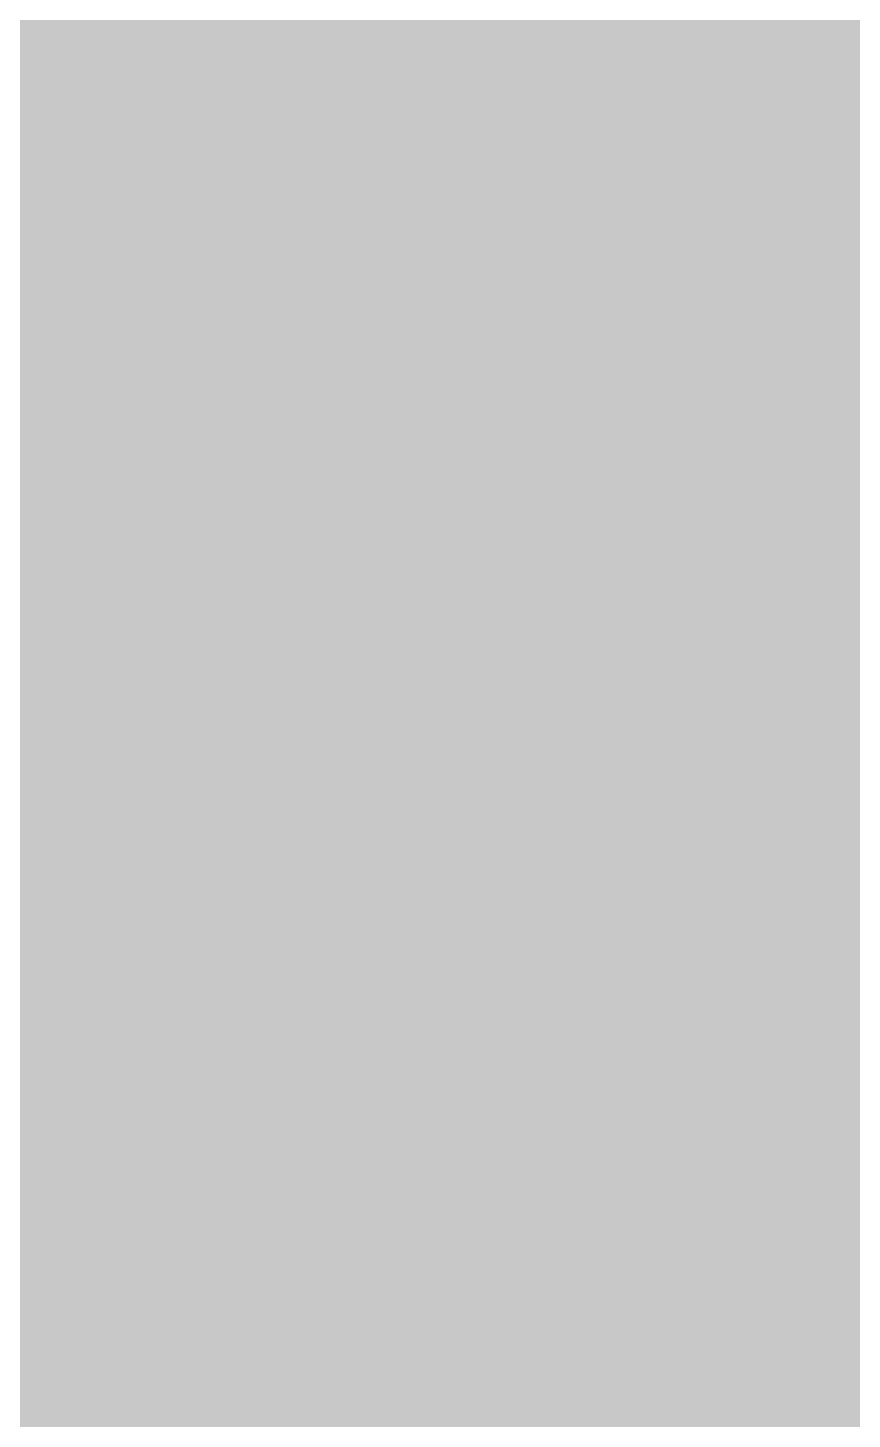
# Model space of a CAD drawing. Header units: millimetres. Extents: x 0 to 212, y 0 to 212.
# Drawn here: x 130.5 to 160.4, y 105.9 to 156.3 of the extents above; entities that cross this region are included whole.
import ezdxf

# ---------------------------------------------------------------- set-up
doc = ezdxf.new("R2010")
doc.units = ezdxf.units.MM

msp = doc.modelspace()

# ---------------------------------------------------------------- hatches: boundary and pattern name
msp.add_hatch(color=254).paths.add_polyline_path([(14.1633, 0.0536), (13.9878, 0.0533), (13.8125, 0.0559), (13.6373, 0.061), (13.462, 0.0686), (13.2893, 0.0787), (13.114, 0.0914), (12.9413, 0.1041), (12.7686, 0.1219), (12.5959, 0.1397), (12.4231, 0.16), (12.2504, 0.1829), (12.0777, 0.2057), (11.9075, 0.2337), (11.7373, 0.2616), (11.5672, 0.2921), (11.397, 0.3251), (11.2268, 0.3607), (11.0592, 0.3988), (10.8915, 0.4369), (10.7239, 0.4775), (10.5562, 0.5207), (10.3886, 0.5664), (10.2235, 0.6121), (10.0584, 0.6629), (9.8933, 0.7137), (9.7307, 0.7671), (9.5682, 0.8204), (9.4056, 0.8788), (9.2431, 0.9373), (9.083, 0.9982), (8.923, 1.0617), (8.763, 1.1252), (8.6055, 1.1938), (8.4455, 1.2624), (8.2906, 1.331), (8.1331, 1.4046), (7.9781, 1.4783), (7.8232, 1.5545), (7.6708, 1.6332), (7.5184, 1.7145), (7.366, 1.7958), (7.2161, 1.8796), (7.0663, 1.966), (6.919, 2.0523), (6.7716, 2.1438), (6.6243, 2.2352), (6.4795, 2.3266), (6.3348, 2.4232), (6.19, 2.5197), (6.0477, 2.6187), (5.908, 2.7178), (5.7683, 2.8194), (5.6286, 2.9235), (5.4915, 3.0302), (5.3543, 3.1369), (5.2197, 3.2461), (5.0851, 3.3579), (4.953, 3.4722), (4.8209, 3.5865), (4.6914, 3.7033), (4.5644, 3.8202), (4.4348, 3.9395), (4.3104, 4.0615), (4.1859, 4.1859), (4.0615, 4.3104), (3.9395, 4.4348), (3.8202, 4.5618), (3.7033, 4.6914), (3.5865, 4.8209), (3.4722, 4.953), (3.3579, 5.0851), (3.2487, 5.2197), (3.1369, 5.3543), (3.0302, 5.4915), (2.9235, 5.6286), (2.8194, 5.7683), (2.7178, 5.908), (2.6187, 6.0477), (2.5197, 6.19), (2.4232, 6.3348), (2.3266, 6.477), (2.2352, 6.6243), (2.1438, 6.7691), (2.0523, 6.9164), (1.966, 7.0663), (1.8796, 7.2161), (1.7958, 7.366), (1.7145, 7.5184), (1.6332, 7.6708), (1.5545, 7.8232), (1.4783, 7.9781), (1.4046, 8.1331), (1.331, 8.2906), (1.2598, 8.4455), (1.1913, 8.603), (1.1252, 8.763), (1.0592, 8.923), (0.9982, 9.083), (0.9373, 9.2431), (0.8763, 9.4056), (0.8204, 9.5682), (0.7645, 9.7307), (0.7112, 9.8933), (0.6604, 10.0584), (0.6121, 10.2235), (0.5639, 10.3911), (0.5207, 10.5562), (0.4775, 10.7239), (0.4343, 10.8915), (0.3962, 11.0592), (0.3607, 11.2268), (0.3251, 11.397), (0.2921, 11.5672), (0.2616, 11.7373), (0.2311, 11.9075), (0.2057, 12.0802), (0.1803, 12.2504), (0.1575, 12.4231), (0.1372, 12.5959), (0.1194, 12.7686), (0.1041, 12.9413), (0.0889, 13.1166), (0.0787, 13.2893), (0.0686, 13.4645), (0.061, 13.6373), (0.0559, 13.8125), (0.0508, 13.9878), (0.0508, 14.163), (0.0522, 197.6092), (0.0508, 197.7822), (0.0559, 197.9574), (0.061, 198.1327), (0.0686, 198.308), (0.0787, 198.4807), (0.0889, 198.6559), (0.1041, 198.8287), (0.1194, 199.0014), (0.1372, 199.1741), (0.1575, 199.3468), (0.1803, 199.5195), (0.2057, 199.6923), (0.2311, 199.8624), (0.2616, 200.0326), (0.2921, 200.2028), (0.3251, 200.373), (0.3607, 200.5432), (0.3962, 200.7108), (0.4343, 200.8784), (0.4775, 201.0461), (0.5207, 201.2137), (0.5639, 201.3814), (0.6121, 201.5465), (0.6604, 201.7116), (0.7112, 201.8767), (0.7645, 202.0392), (0.8204, 202.2018), (0.8763, 202.3643), (0.9373, 202.5269), (0.9982, 202.6869), (1.0592, 202.8469), (1.1252, 203.007), (1.1913, 203.1644), (1.2598, 203.3245), (1.331, 203.4794), (1.4046, 203.6369), (1.4783, 203.7918), (1.5545, 203.9468), (1.6332, 204.0992), (1.7145, 204.2516), (1.7958, 204.404), (1.8796, 204.5538), (1.966, 204.7037), (2.0523, 204.851), (2.1438, 204.9983), (2.2352, 205.1456), (2.3266, 205.2904), (2.4232, 205.4352), (2.5197, 205.58), (2.6187, 205.7222), (2.7178, 205.8619), (2.8194, 206.0016), (2.9235, 206.1413), (3.0302, 206.2785), (3.1369, 206.4156), (3.2487, 206.5503), (3.3579, 206.6849), (3.4722, 206.817), (3.5865, 206.949), (3.7033, 207.0786), (3.8202, 207.2056), (3.9395, 207.3351), (4.0615, 207.4596), (4.1859, 207.584), (4.3104, 207.7085), (4.4348, 207.8304), (4.5644, 207.9498), (4.6914, 208.0666), (4.8209, 208.1835), (4.953, 208.2978), (5.0851, 208.4121), (5.2197, 208.5213), (5.3543, 208.6331), (5.4915, 208.7397), (5.6286, 208.8464), (5.7683, 208.9506), (5.908, 209.0522), (6.0477, 209.1512), (6.19, 209.2503), (6.3348, 209.3468), (6.4795, 209.4433), (6.6243, 209.5348), (6.7716, 209.6262), (6.919, 209.7176), (7.0663, 209.804), (7.2161, 209.8904), (7.366, 209.9742), (7.5184, 210.0555), (7.6708, 210.1367), (7.8232, 210.2155), (7.9781, 210.2917), (8.1331, 210.3653), (8.2906, 210.439), (8.4455, 210.5101), (8.6055, 210.5787), (8.763, 210.6447), (8.923, 210.7108), (9.083, 210.7717), (9.2431, 210.8327), (9.4056, 210.8937), (9.5682, 210.9495), (9.7307, 211.0054), (9.8933, 211.0588), (10.0584, 211.1096), (10.2235, 211.1578), (10.3886, 211.2061), (10.5562, 211.2493), (10.7239, 211.2924), (10.8915, 211.3356), (11.0592, 211.3737), (11.2268, 211.4093), (11.397, 211.4448), (11.5672, 211.4779), (11.7373, 211.5083), (11.9075, 211.5388), (12.0777, 211.5642), (12.2504, 211.5896), (12.4231, 211.6125), (12.5959, 211.6328), (12.7686, 211.6506), (12.9413, 211.6658), (13.114, 211.6811), (13.2893, 211.6912), (13.462, 211.7014), (13.6373, 211.709), (13.8125, 211.7141), (13.9878, 211.7192), (14.163, 211.7192), (197.6078, 211.7203), (197.7822, 211.7192), (197.9574, 211.7141), (198.1327, 211.709), (198.3054, 211.7014), (198.4807, 211.6912), (198.6534, 211.6811), (198.8287, 211.6658), (199.0014, 211.6506), (199.1741, 211.6328), (199.3468, 211.6125), (199.5195, 211.5896), (199.6897, 211.5642), (199.8624, 211.5388), (200.0326, 211.5083), (200.2028, 211.4779), (200.373, 211.4448), (200.5432, 211.4093), (200.7108, 211.3737), (200.8784, 211.3356), (201.0461, 211.2924), (201.2137, 211.2493), (201.3788, 211.2061), (201.5465, 211.1578), (201.7116, 211.1096), (201.8767, 211.0588), (202.0392, 211.0054), (202.2018, 210.9495), (202.3643, 210.8937), (202.5269, 210.8327), (202.6869, 210.7717), (202.8469, 210.7108), (203.007, 210.6447), (203.167, 210.5787), (203.3245, 210.5101), (203.4794, 210.439), (203.6369, 210.3653), (203.7918, 210.2917), (203.9468, 210.2155), (204.0992, 210.1367), (204.2516, 210.0555), (204.404, 209.9742), (204.5538, 209.8904), (204.7037, 209.804), (204.8535, 209.7176), (205.0009, 209.6262), (205.1456, 209.5348), (205.293, 209.4433), (205.4352, 209.3468), (205.58, 209.2503), (205.7222, 209.1512), (205.8619, 209.0522), (206.0016, 208.9506), (206.1413, 208.8464), (206.2785, 208.7397), (206.4156, 208.6331), (206.5503, 208.5213), (206.6849, 208.4121), (206.817, 208.2978), (206.949, 208.1835), (207.0786, 208.0666), (207.2081, 207.9498), (207.3351, 207.8304), (207.4596, 207.7085), (207.584, 207.584), (207.7085, 207.4596), (207.8304, 207.3351), (207.9498, 207.2056), (208.0666, 207.0786), (208.1835, 206.949), (208.2978, 206.817), (208.4121, 206.6849), (208.5238, 206.5503), (208.6331, 206.4156), (208.7397, 206.2785), (208.8464, 206.1413), (208.9506, 206.0016), (209.0522, 205.8619), (209.1512, 205.7222), (209.2503, 205.58), (209.3468, 205.4352), (209.4433, 205.2904), (209.5348, 205.1456), (209.6262, 204.9983), (209.7176, 204.851), (209.804, 204.7037), (209.8904, 204.5538), (209.9742, 204.404), (210.0555, 204.2516), (210.1367, 204.0992), (210.2155, 203.9468), (210.2917, 203.7918), (210.3653, 203.6369), (210.439, 203.4794), (210.5076, 203.3245), (210.5762, 203.1644), (210.6447, 203.007), (210.7082, 202.8469), (210.7717, 202.6869), (210.8327, 202.5269), (210.8911, 202.3643), (210.9495, 202.2018), (211.0029, 202.0392), (211.0562, 201.8767), (211.107, 201.7116), (211.1578, 201.5465), (211.2035, 201.3814), (211.2493, 201.2137), (211.2924, 201.0461), (211.3331, 200.8784), (211.3712, 200.7108), (211.4093, 200.5432), (211.4448, 200.373), (211.4779, 200.2028), (211.5083, 200.0326), (211.5363, 199.8624), (211.5642, 199.6923), (211.5871, 199.5195), (211.6099, 199.3468), (211.6303, 199.1741), (211.648, 199.0014), (211.6658, 198.8287), (211.6785, 198.6559), (211.6912, 198.4807), (211.7014, 198.308), (211.709, 198.1327), (211.7141, 197.9574), (211.7166, 197.7822), (211.7166, 197.6069), (211.7189, 14.1647), (211.7166, 13.9878), (211.7141, 13.8125), (211.709, 13.6373), (211.7014, 13.4645), (211.6912, 13.2893), (211.6785, 13.1166), (211.6658, 12.9413), (211.648, 12.7686), (211.6303, 12.5959), (211.6099, 12.4231), (211.5871, 12.2504), (211.5642, 12.0802), (211.5363, 11.9075), (211.5083, 11.7373), (211.4779, 11.5672), (211.4448, 11.397), (211.4093, 11.2268), (211.3712, 11.0592), (211.3331, 10.8915), (211.2924, 10.7239), (211.2493, 10.5562), (211.2035, 10.3911), (211.1578, 10.2235), (211.107, 10.0584), (211.0562, 9.8933), (211.0029, 9.7307), (210.9495, 9.5682), (210.8911, 9.4056), (210.8327, 9.2431), (210.7717, 9.083), (210.7082, 8.923), (210.6447, 8.763), (210.5762, 8.603), (210.5076, 8.4455), (210.439, 8.2906), (210.3653, 8.1331), (210.2917, 7.9781), (210.2155, 7.8232), (210.1367, 7.6708), (210.0555, 7.5184), (209.9742, 7.366), (209.8904, 7.2161), (209.804, 7.0663), (209.7176, 6.9164), (209.6262, 6.7691), (209.5348, 6.6243), (209.4433, 6.477), (209.3468, 6.3348), (209.2503, 6.19), (209.1512, 6.0477), (209.0522, 5.908), (208.9506, 5.7683), (208.8464, 5.6286), (208.7397, 5.4915), (208.6331, 5.3543), (208.5238, 5.2197), (208.4121, 5.0851), (208.2978, 4.953), (208.1835, 4.8209), (208.0666, 4.6914), (207.9498, 4.5618), (207.8304, 4.4348), (207.7085, 4.3104), (207.584, 4.1859), (207.4596, 4.0615), (207.3351, 3.9395), (207.2081, 3.8202), (207.0786, 3.7033), (206.949, 3.5865), (206.817, 3.4722), (206.6849, 3.3579), (206.5503, 3.2461), (206.4156, 3.1369), (206.2785, 3.0302), (206.1413, 2.9235), (206.0016, 2.8194), (205.8619, 2.7178), (205.7222, 2.6187), (205.58, 2.5197), (205.4352, 2.4232), (205.293, 2.3266), (205.1456, 2.2352), (205.0009, 2.1438), (204.8535, 2.0523), (204.7037, 1.966), (204.5538, 1.8796), (204.404, 1.7958), (204.2516, 1.7145), (204.0992, 1.6332), (203.9468, 1.5545), (203.7918, 1.4783), (203.6369, 1.4046), (203.4794, 1.331), (203.3245, 1.2624), (203.167, 1.1938), (203.007, 1.1252), (202.8469, 1.0617), (202.6869, 0.9982), (202.5269, 0.9373), (202.3643, 0.8788), (202.2018, 0.8204), (202.0392, 0.7671), (201.8767, 0.7137), (201.7116, 0.6629), (201.5465, 0.6121), (201.3788, 0.5664), (201.2137, 0.5207), (201.0461, 0.4775), (200.8784, 0.4369), (200.7108, 0.3988), (200.5432, 0.3607), (200.373, 0.3251), (200.2028, 0.2921), (200.0326, 0.2616), (199.8624, 0.2337), (199.6897, 0.2057), (199.5195, 0.1829), (199.3468, 0.16), (199.1741, 0.1397), (199.0014, 0.1219), (198.8287, 0.1041), (198.6534, 0.0914), (198.4807, 0.0787), (198.3054, 0.0686), (198.1327, 0.061), (197.9574, 0.0559), (197.7822, 0.0533), (197.6069, 0.0533)])
h = msp.add_hatch(color=59)
h.paths.add_polyline_path([(130.9934, 135.5905), (130.9934, 132.4857), (133.9039, 132.4857), (133.9039, 115.4119), (137.8617, 115.4119), (137.8617, 135.5905)])
edge = h.paths.add_edge_path(flags=16)
edge.add_line((133.2438, 141.9542), (133.2433, 141.8819))
edge.add_line((133.2433, 141.8819), (133.2459, 141.8133))
edge.add_line((133.2459, 141.8133), (133.2509, 141.7422))
edge.add_line((133.2509, 141.7422), (133.256, 141.6736))
edge.add_line((133.256, 141.6736), (133.2636, 141.605))
edge.add_line((133.2636, 141.605), (133.2713, 141.539))
edge.add_line((133.2713, 141.539), (133.2814, 141.4704))
edge.add_line((133.2814, 141.4704), (133.2941, 141.4043))
edge.add_line((133.2941, 141.4043), (133.3068, 141.3408))
edge.add_line((133.3068, 141.3408), (133.3221, 141.2748))
edge.add_line((133.3221, 141.2748), (133.3398, 141.2113))
edge.add_line((133.3398, 141.2113), (133.3576, 141.1478))
edge.add_line((133.3576, 141.1478), (133.3754, 141.0843))
edge.add_line((133.3754, 141.0843), (133.3957, 141.0233))
edge.add_line((133.3957, 141.0233), (133.4186, 140.9624))
edge.add_line((133.4186, 140.9624), (133.4414, 140.9014))
edge.add_line((133.4414, 140.9014), (133.4668, 140.843))
edge.add_line((133.4668, 140.843), (133.4922, 140.7846))
edge.add_line((133.4922, 140.7846), (133.5202, 140.7262))
edge.add_line((133.5202, 140.7262), (133.5507, 140.6703))
edge.add_line((133.5507, 140.6703), (133.5811, 140.6144))
edge.add_line((133.5811, 140.6144), (133.6116, 140.5611))
edge.add_line((133.6116, 140.5611), (133.6446, 140.5052))
edge.add_line((133.6446, 140.5052), (133.6777, 140.4518))
edge.add_line((133.6777, 140.4518), (133.7132, 140.401))
edge.add_line((133.7132, 140.401), (133.7513, 140.3502))
edge.add_line((133.7513, 140.3502), (133.7894, 140.2994))
edge.add_line((133.7894, 140.2994), (133.8275, 140.2512))
edge.add_line((133.8275, 140.2512), (133.8682, 140.2029))
edge.add_line((133.8682, 140.2029), (133.9088, 140.1572))
edge.add_line((133.9088, 140.1572), (133.952, 140.1115))
edge.add_line((133.952, 140.1115), (133.9952, 140.0658))
edge.add_line((133.9952, 140.0658), (134.0383, 140.0226))
edge.add_line((134.0383, 140.0226), (134.0841, 139.9794))
edge.add_line((134.0841, 139.9794), (134.1323, 139.9388))
edge.add_line((134.1323, 139.9388), (134.1806, 139.8981))
edge.add_line((134.1806, 139.8981), (134.2288, 139.86))
edge.add_line((134.2288, 139.86), (134.2796, 139.8219))
edge.add_line((134.2796, 139.8219), (134.3304, 139.7864))
edge.add_line((134.3304, 139.7864), (134.3812, 139.7508))
edge.add_line((134.3812, 139.7508), (134.4346, 139.7152))
edge.add_line((134.4346, 139.7152), (134.4879, 139.6822))
edge.add_line((134.4879, 139.6822), (134.5438, 139.6517))
edge.add_line((134.5438, 139.6517), (134.5997, 139.6213))
edge.add_line((134.5997, 139.6213), (134.6556, 139.5933))
edge.add_line((134.6556, 139.5933), (134.714, 139.5654))
edge.add_line((134.714, 139.5654), (134.7724, 139.5374))
edge.add_line((134.7724, 139.5374), (134.8308, 139.5146))
edge.add_line((134.8308, 139.5146), (134.8918, 139.4892))
edge.add_line((134.8918, 139.4892), (134.9527, 139.4689))
edge.add_line((134.9527, 139.4689), (135.0137, 139.446))
edge.add_line((135.0137, 139.446), (135.0772, 139.4282))
edge.add_line((135.0772, 139.4282), (135.1407, 139.4104))
edge.add_line((135.1407, 139.4104), (135.2042, 139.3927))
edge.add_line((135.2042, 139.3927), (135.2677, 139.3774))
edge.add_line((135.2677, 139.3774), (135.3337, 139.3647))
edge.add_line((135.3337, 139.3647), (135.3998, 139.352))
edge.add_line((135.3998, 139.352), (135.4658, 139.3419))
edge.add_line((135.4658, 139.3419), (135.5344, 139.3342))
edge.add_line((135.5344, 139.3342), (135.603, 139.3266))
edge.add_line((135.603, 139.3266), (135.6716, 139.3215))
edge.add_line((135.6716, 139.3215), (135.7401, 139.3165))
edge.add_line((135.7401, 139.3165), (135.8113, 139.3139))
edge.add_line((135.8113, 139.3139), (135.8824, 139.3139))
edge.add_line((135.8824, 139.3139), (135.9535, 139.3139))
edge.add_line((135.9535, 139.3139), (136.0221, 139.3165))
edge.add_line((136.0221, 139.3165), (136.0907, 139.3215))
edge.add_line((136.0907, 139.3215), (136.1618, 139.3266))
edge.add_line((136.1618, 139.3266), (136.2278, 139.3342))
edge.add_line((136.2278, 139.3342), (136.2964, 139.3419))
edge.add_line((136.2964, 139.3419), (136.3624, 139.352))
edge.add_line((136.3624, 139.352), (136.4285, 139.3647))
edge.add_line((136.4285, 139.3647), (136.4945, 139.3774))
edge.add_line((136.4945, 139.3774), (136.5606, 139.3927))
edge.add_line((136.5606, 139.3927), (136.6241, 139.4104))
edge.add_line((136.6241, 139.4104), (136.6876, 139.4282))
edge.add_line((136.6876, 139.4282), (136.7485, 139.446))
edge.add_line((136.7485, 139.446), (136.812, 139.4689))
edge.add_line((136.812, 139.4689), (136.873, 139.4892))
edge.add_line((136.873, 139.4892), (136.9314, 139.5146))
edge.add_line((136.9314, 139.5146), (136.9924, 139.5374))
edge.add_line((136.9924, 139.5374), (137.0508, 139.5654))
edge.add_line((137.0508, 139.5654), (137.1067, 139.5933))
edge.add_line((137.1067, 139.5933), (137.1651, 139.6213))
edge.add_line((137.1651, 139.6213), (137.221, 139.6517))
edge.add_line((137.221, 139.6517), (137.2743, 139.6822))
edge.add_line((137.2743, 139.6822), (137.3276, 139.7152))
edge.add_line((137.3276, 139.7152), (137.381, 139.7508))
edge.add_line((137.381, 139.7508), (137.4343, 139.7864))
edge.add_line((137.4343, 139.7864), (137.4851, 139.8219))
edge.add_line((137.4851, 139.8219), (137.5334, 139.86))
edge.add_line((137.5334, 139.86), (137.5842, 139.8981))
edge.add_line((137.5842, 139.8981), (137.6324, 139.9388))
edge.add_line((137.6324, 139.9388), (137.6782, 139.9794))
edge.add_line((137.6782, 139.9794), (137.7239, 140.0226))
edge.add_line((137.7239, 140.0226), (137.7696, 140.0658))
edge.add_line((137.7696, 140.0658), (137.8128, 140.1115))
edge.add_line((137.8128, 140.1115), (137.8534, 140.1572))
edge.add_line((137.8534, 140.1572), (137.8966, 140.2029))
edge.add_line((137.8966, 140.2029), (137.9347, 140.2512))
edge.add_line((137.9347, 140.2512), (137.9753, 140.2994))
edge.add_line((137.9753, 140.2994), (138.0134, 140.3502))
edge.add_line((138.0134, 140.3502), (138.049, 140.401))
edge.add_line((138.049, 140.401), (138.0846, 140.4518))
edge.add_line((138.0846, 140.4518), (138.1176, 140.5052))
edge.add_line((138.1176, 140.5052), (138.1506, 140.5611))
edge.add_line((138.1506, 140.5611), (138.1836, 140.6144))
edge.add_line((138.1836, 140.6144), (138.2141, 140.6703))
edge.add_line((138.2141, 140.6703), (138.242, 140.7262))
edge.add_line((138.242, 140.7262), (138.27, 140.7846))
edge.add_line((138.27, 140.7846), (138.2954, 140.843))
edge.add_line((138.2954, 140.843), (138.3208, 140.9014))
edge.add_line((138.3208, 140.9014), (138.3436, 140.9624))
edge.add_line((138.3436, 140.9624), (138.3665, 141.0233))
edge.add_line((138.3665, 141.0233), (138.3868, 141.0843))
edge.add_line((138.3868, 141.0843), (138.4071, 141.1478))
edge.add_line((138.4071, 141.1478), (138.4249, 141.2113))
edge.add_line((138.4249, 141.2113), (138.4402, 141.2748))
edge.add_line((138.4402, 141.2748), (138.4554, 141.3408))
edge.add_line((138.4554, 141.3408), (138.4681, 141.4043))
edge.add_line((138.4681, 141.4043), (138.4808, 141.4704))
edge.add_line((138.4808, 141.4704), (138.491, 141.539))
edge.add_line((138.491, 141.539), (138.5011, 141.605))
edge.add_line((138.5011, 141.605), (138.5062, 141.6736))
edge.add_line((138.5062, 141.6736), (138.5138, 141.7422))
edge.add_line((138.5138, 141.7422), (138.5164, 141.8133))
edge.add_line((138.5164, 141.8133), (138.5189, 141.8819))
edge.add_line((138.5189, 141.8819), (138.5214, 141.953))
edge.add_line((138.5214, 141.953), (138.5189, 142.0241))
edge.add_line((138.5189, 142.0241), (138.5164, 142.0927))
edge.add_line((138.5164, 142.0927), (138.5138, 142.1638))
edge.add_line((138.5138, 142.1638), (138.5062, 142.2324))
edge.add_line((138.5062, 142.2324), (138.5011, 142.301))
edge.add_line((138.5011, 142.301), (138.491, 142.367))
edge.add_line((138.491, 142.367), (138.4808, 142.4356))
edge.add_line((138.4808, 142.4356), (138.4681, 142.5016))
edge.add_line((138.4681, 142.5016), (138.4554, 142.5651))
edge.add_line((138.4554, 142.5651), (138.4402, 142.6312))
edge.add_line((138.4402, 142.6312), (138.4249, 142.6947))
edge.add_line((138.4249, 142.6947), (138.4071, 142.7582))
edge.add_line((138.4071, 142.7582), (138.3868, 142.8217))
edge.add_line((138.3868, 142.8217), (138.3665, 142.8826))
edge.add_line((138.3665, 142.8826), (138.3436, 142.9436))
edge.add_line((138.3436, 142.9436), (138.3208, 143.0045))
edge.add_line((138.3208, 143.0045), (138.2954, 143.063))
edge.add_line((138.2954, 143.063), (138.27, 143.1214))
edge.add_line((138.27, 143.1214), (138.242, 143.1798))
edge.add_line((138.242, 143.1798), (138.2141, 143.2357))
edge.add_line((138.2141, 143.2357), (138.1836, 143.2916))
edge.add_line((138.1836, 143.2916), (138.1506, 143.3449))
edge.add_line((138.1506, 143.3449), (138.1176, 143.4008))
edge.add_line((138.1176, 143.4008), (138.0846, 143.4516))
edge.add_line((138.0846, 143.4516), (138.049, 143.5049))
edge.add_line((138.049, 143.5049), (138.0134, 143.5557))
edge.add_line((138.0134, 143.5557), (137.9753, 143.6065))
edge.add_line((137.9753, 143.6065), (137.9347, 143.6548))
edge.add_line((137.9347, 143.6548), (137.8966, 143.703))
edge.add_line((137.8966, 143.703), (137.8534, 143.7488))
edge.add_line((137.8534, 143.7488), (137.8128, 143.7945))
edge.add_line((137.8128, 143.7945), (137.7696, 143.8402))
edge.add_line((137.7696, 143.8402), (137.7239, 143.8834))
edge.add_line((137.7239, 143.8834), (137.6782, 143.9266))
edge.add_line((137.6782, 143.9266), (137.6324, 143.9672))
edge.add_line((137.6324, 143.9672), (137.5842, 144.0078))
edge.add_line((137.5842, 144.0078), (137.5334, 144.0459))
edge.add_line((137.5334, 144.0459), (137.4851, 144.084))
edge.add_line((137.4851, 144.084), (137.4343, 144.1196))
edge.add_line((137.4343, 144.1196), (137.381, 144.1552))
edge.add_line((137.381, 144.1552), (137.3276, 144.1907))
edge.add_line((137.3276, 144.1907), (137.2743, 144.2237))
edge.add_line((137.2743, 144.2237), (137.221, 144.2542))
edge.add_line((137.221, 144.2542), (137.1651, 144.2847))
edge.add_line((137.1651, 144.2847), (137.1067, 144.3126))
edge.add_line((137.1067, 144.3126), (137.0508, 144.3406))
edge.add_line((137.0508, 144.3406), (136.9924, 144.3685))
edge.add_line((136.9924, 144.3685), (136.9314, 144.3914))
edge.add_line((136.9314, 144.3914), (136.873, 144.4168))
edge.add_line((136.873, 144.4168), (136.812, 144.4371))
edge.add_line((136.812, 144.4371), (136.7485, 144.4574))
edge.add_line((136.7485, 144.4574), (136.6876, 144.4777))
edge.add_line((136.6876, 144.4777), (136.6241, 144.4955))
edge.add_line((136.6241, 144.4955), (136.5606, 144.5133))
edge.add_line((136.5606, 144.5133), (136.4945, 144.526))
edge.add_line((136.4945, 144.526), (136.4285, 144.5412))
edge.add_line((136.4285, 144.5412), (136.3624, 144.5514))
edge.add_line((136.3624, 144.5514), (136.2964, 144.5616))
edge.add_line((136.2964, 144.5616), (136.2278, 144.5717))
edge.add_line((136.2278, 144.5717), (136.1618, 144.5793))
edge.add_line((136.1618, 144.5793), (136.0907, 144.5844))
edge.add_line((136.0907, 144.5844), (136.0221, 144.5895))
edge.add_line((136.0221, 144.5895), (135.9535, 144.592))
edge.add_line((135.9535, 144.592), (135.8824, 144.592))
edge.add_line((135.8824, 144.592), (135.8113, 144.592))
edge.add_line((135.8113, 144.592), (135.7401, 144.5895))
edge.add_line((135.7401, 144.5895), (135.6716, 144.5844))
edge.add_line((135.6716, 144.5844), (135.603, 144.5793))
edge.add_line((135.603, 144.5793), (135.5344, 144.5717))
edge.add_line((135.5344, 144.5717), (135.4658, 144.5616))
edge.add_line((135.4658, 144.5616), (135.3998, 144.5514))
edge.add_line((135.3998, 144.5514), (135.3337, 144.5412))
edge.add_line((135.3337, 144.5412), (135.2677, 144.526))
edge.add_line((135.2677, 144.526), (135.2042, 144.5133))
edge.add_line((135.2042, 144.5133), (135.1407, 144.4955))
edge.add_line((135.1407, 144.4955), (135.0772, 144.4777))
edge.add_line((135.0772, 144.4777), (135.0137, 144.4574))
edge.add_line((135.0137, 144.4574), (134.9527, 144.4371))
edge.add_line((134.9527, 144.4371), (134.8918, 144.4168))
edge.add_line((134.8918, 144.4168), (134.8308, 144.3914))
edge.add_line((134.8308, 144.3914), (134.7724, 144.3685))
edge.add_line((134.7724, 144.3685), (134.714, 144.3406))
edge.add_line((134.714, 144.3406), (134.6556, 144.3126))
edge.add_line((134.6556, 144.3126), (134.5997, 144.2847))
edge.add_line((134.5997, 144.2847), (134.5438, 144.2542))
edge.add_line((134.5438, 144.2542), (134.4879, 144.2237))
edge.add_line((134.4879, 144.2237), (134.4346, 144.1907))
edge.add_line((134.4346, 144.1907), (134.3812, 144.1552))
edge.add_line((134.3812, 144.1552), (134.3304, 144.1196))
edge.add_line((134.3304, 144.1196), (134.2796, 144.084))
edge.add_line((134.2796, 144.084), (134.2288, 144.0459))
edge.add_line((134.2288, 144.0459), (134.1806, 144.0078))
edge.add_line((134.1806, 144.0078), (134.1323, 143.9672))
edge.add_line((134.1323, 143.9672), (134.0841, 143.9266))
edge.add_line((134.0841, 143.9266), (134.0383, 143.8834))
edge.add_line((134.0383, 143.8834), (133.9952, 143.8402))
edge.add_line((133.9952, 143.8402), (133.952, 143.7945))
edge.add_line((133.952, 143.7945), (133.9088, 143.7488))
edge.add_line((133.9088, 143.7488), (133.8682, 143.703))
edge.add_line((133.8682, 143.703), (133.8275, 143.6548))
edge.add_line((133.8275, 143.6548), (133.7894, 143.6065))
edge.add_line((133.7894, 143.6065), (133.7513, 143.5557))
edge.add_line((133.7513, 143.5557), (133.7132, 143.5049))
edge.add_line((133.7132, 143.5049), (133.6777, 143.4516))
edge.add_line((133.6777, 143.4516), (133.6446, 143.4008))
edge.add_line((133.6446, 143.4008), (133.6116, 143.3449))
edge.add_line((133.6116, 143.3449), (133.5811, 143.2916))
edge.add_line((133.5811, 143.2916), (133.5507, 143.2357))
edge.add_line((133.5507, 143.2357), (133.5202, 143.1798))
edge.add_line((133.5202, 143.1798), (133.4922, 143.1214))
edge.add_line((133.4922, 143.1214), (133.4668, 143.063))
edge.add_line((133.4668, 143.063), (133.4414, 143.0045))
edge.add_line((133.4414, 143.0045), (133.4186, 142.9436))
edge.add_line((133.4186, 142.9436), (133.3957, 142.8826))
edge.add_line((133.3957, 142.8826), (133.3754, 142.8217))
edge.add_line((133.3754, 142.8217), (133.3576, 142.7582))
edge.add_line((133.3576, 142.7582), (133.3398, 142.6947))
edge.add_line((133.3398, 142.6947), (133.3221, 142.6312))
edge.add_line((133.3221, 142.6312), (133.3068, 142.5651))
edge.add_line((133.3068, 142.5651), (133.2941, 142.5016))
edge.add_line((133.2941, 142.5016), (133.2814, 142.4356))
edge.add_line((133.2814, 142.4356), (133.2713, 142.367))
edge.add_line((133.2713, 142.367), (133.2636, 142.301))
edge.add_line((133.2636, 142.301), (133.256, 142.2324))
edge.add_line((133.256, 142.2324), (133.2509, 142.1638))
edge.add_line((133.2509, 142.1638), (133.2459, 142.0927))
edge.add_line((133.2459, 142.0927), (133.2433, 142.0241))
edge.add_line((133.2433, 142.0241), (133.2433, 141.953))
h = msp.add_hatch(color=59)
edge = h.paths.add_edge_path()
edge.add_line((152.1425, 118.2052), (151.9987, 118.204))
edge.add_line((151.9987, 118.204), (151.8564, 118.2065))
edge.add_line((151.8564, 118.2065), (151.7167, 118.2091))
edge.add_line((151.7167, 118.2091), (151.5796, 118.2141))
edge.add_line((151.5796, 118.2141), (151.4424, 118.2218))
edge.add_line((151.4424, 118.2218), (151.3078, 118.2294))
edge.add_line((151.3078, 118.2294), (151.1732, 118.237))
edge.add_line((151.1732, 118.237), (151.0436, 118.2497))
edge.add_line((151.0436, 118.2497), (150.9116, 118.2624))
edge.add_line((150.9116, 118.2624), (150.7846, 118.2776))
edge.add_line((150.7846, 118.2776), (150.6576, 118.2954))
edge.add_line((150.6576, 118.2954), (150.5331, 118.3132))
edge.add_line((150.5331, 118.3132), (150.4086, 118.3335))
edge.add_line((150.4086, 118.3335), (150.2893, 118.3589))
edge.add_line((150.2893, 118.3589), (150.1673, 118.3843))
edge.add_line((150.1673, 118.3843), (150.0505, 118.4123))
edge.add_line((150.0505, 118.4123), (149.9337, 118.4427))
edge.add_line((149.9337, 118.4427), (149.8219, 118.4758))
edge.add_line((149.8219, 118.4758), (149.7076, 118.5139))
edge.add_line((149.7076, 118.5139), (149.5984, 118.552))
edge.add_line((149.5984, 118.552), (149.4892, 118.5926))
edge.add_line((149.4892, 118.5926), (149.3825, 118.6383))
edge.add_line((149.3825, 118.6383), (149.2783, 118.684))
edge.add_line((149.2783, 118.684), (149.1767, 118.7348))
edge.add_line((149.1767, 118.7348), (149.0751, 118.7907))
edge.add_line((149.0751, 118.7907), (148.9761, 118.8466))
edge.add_line((148.9761, 118.8466), (148.8796, 118.9076))
edge.add_line((148.8796, 118.9076), (148.7856, 118.9711))
edge.add_line((148.7856, 118.9711), (148.6916, 119.0371))
edge.add_line((148.6916, 119.0371), (148.6002, 119.1082))
edge.add_line((148.6002, 119.1082), (148.5113, 119.1819))
edge.add_line((148.5113, 119.1819), (148.4249, 119.2606))
edge.add_line((148.4249, 119.2606), (148.3411, 119.3419))
edge.add_line((148.3411, 119.3419), (148.2598, 119.4283))
edge.add_line((148.2598, 119.4283), (148.1785, 119.5197))
edge.add_line((148.1785, 119.5197), (148.0998, 119.6137))
edge.add_line((148.0998, 119.6137), (148.0236, 119.7102))
edge.add_line((148.0236, 119.7102), (147.9499, 119.8118))
edge.add_line((147.9499, 119.8118), (147.8788, 119.9185))
edge.add_line((147.8788, 119.9185), (147.8102, 120.0302))
edge.add_line((147.8102, 120.0302), (147.7442, 120.1445))
edge.add_line((147.7442, 120.1445), (147.6781, 120.2665))
edge.add_line((147.6781, 120.2665), (147.6172, 120.3909))
edge.add_line((147.6172, 120.3909), (147.5562, 120.5205))
edge.add_line((147.5562, 120.5205), (147.4978, 120.6525))
edge.add_line((147.4978, 120.6525), (147.4419, 120.7922))
edge.add_line((147.4419, 120.7922), (147.3886, 120.937))
edge.add_line((147.3886, 120.937), (147.3378, 121.0843))
edge.add_line((147.3378, 121.0843), (147.2895, 121.2393))
edge.add_line((147.2895, 121.2393), (147.2438, 121.3993))
edge.add_line((147.2438, 121.3993), (147.2006, 121.5619))
edge.add_line((147.2006, 121.5619), (147.16, 121.732))
edge.add_line((147.16, 121.732), (147.1219, 121.9073))
edge.add_line((147.1219, 121.9073), (147.0838, 122.0876))
edge.add_line((147.0838, 122.0876), (147.0508, 122.2756))
edge.add_line((147.0508, 122.2756), (147.0203, 122.4661))
edge.add_line((147.0203, 122.4661), (146.9923, 122.6642))
edge.add_line((146.9923, 122.6642), (146.9644, 122.87))
edge.add_line((146.9644, 122.87), (146.9415, 123.0782))
edge.add_line((146.9415, 123.0782), (146.9212, 123.2941))
edge.add_line((146.9212, 123.2941), (146.9034, 123.5151))
edge.add_line((146.9034, 123.5151), (146.8857, 123.7437))
edge.add_line((146.8857, 123.7437), (146.873, 123.9774))
edge.add_line((146.873, 123.9774), (146.8628, 124.2187))
edge.add_line((146.8628, 124.2187), (158.9334, 124.2201))
edge.add_line((158.9334, 124.2201), (158.9334, 126.432))
edge.add_line((158.9334, 126.432), (158.9303, 126.6977))
edge.add_line((158.9303, 126.6977), (158.9278, 126.9644))
edge.add_line((158.9278, 126.9644), (158.9202, 127.2261))
edge.add_line((158.9202, 127.2261), (158.91, 127.4851))
edge.add_line((158.91, 127.4851), (158.8973, 127.7417))
edge.add_line((158.8973, 127.7417), (158.8821, 127.9931))
edge.add_line((158.8821, 127.9931), (158.8643, 128.2421))
edge.add_line((158.8643, 128.2421), (158.8414, 128.491))
edge.add_line((158.8414, 128.491), (158.8186, 128.7323))
edge.add_line((158.8186, 128.7323), (158.7906, 128.9736))
edge.add_line((158.7906, 128.9736), (158.7576, 129.2098))
edge.add_line((158.7576, 129.2098), (158.7246, 129.4435))
edge.add_line((158.7246, 129.4435), (158.6865, 129.6746))
edge.add_line((158.6865, 129.6746), (158.6459, 129.9007))
edge.add_line((158.6459, 129.9007), (158.6001, 130.1242))
edge.add_line((158.6001, 130.1242), (158.5519, 130.3452))
edge.add_line((158.5519, 130.3452), (158.5011, 130.5611))
edge.add_line((158.5011, 130.5611), (158.4477, 130.7744))
edge.add_line((158.4477, 130.7744), (158.3868, 130.9853))
edge.add_line((158.3868, 130.9853), (158.3258, 131.191))
edge.add_line((158.3258, 131.191), (158.2598, 131.3917))
edge.add_line((158.2598, 131.3917), (158.1887, 131.5898))
edge.add_line((158.1887, 131.5898), (158.115, 131.7854))
edge.add_line((158.115, 131.7854), (158.0388, 131.9759))
edge.add_line((158.0388, 131.9759), (157.955, 132.1613))
edge.add_line((157.955, 132.1613), (157.8712, 132.3442))
edge.add_line((157.8712, 132.3442), (157.7797, 132.5245))
edge.add_line((157.7797, 132.5245), (157.6857, 132.6972))
edge.add_line((157.6857, 132.6972), (157.5892, 132.8699))
edge.add_line((157.5892, 132.8699), (157.4851, 133.035))
edge.add_line((157.4851, 133.035), (157.3784, 133.1976))
edge.add_line((157.3784, 133.1976), (157.2692, 133.3576))
edge.add_line((157.2692, 133.3576), (157.1523, 133.5126))
edge.add_line((157.1523, 133.5126), (157.033, 133.6624))
edge.add_line((157.033, 133.6624), (156.9085, 133.8072))
edge.add_line((156.9085, 133.8072), (156.779, 133.9494))
edge.add_line((156.779, 133.9494), (156.6469, 134.0866))
edge.add_line((156.6469, 134.0866), (156.5072, 134.2187))
edge.add_line((156.5072, 134.2187), (156.3649, 134.3457))
edge.add_line((156.3649, 134.3457), (156.2176, 134.4701))
edge.add_line((156.2176, 134.4701), (156.0652, 134.5895))
edge.add_line((156.0652, 134.5895), (155.9077, 134.7038))
edge.add_line((155.9077, 134.7038), (155.7452, 134.813))
edge.add_line((155.7452, 134.813), (155.5775, 134.9197))
edge.add_line((155.5775, 134.9197), (155.4048, 135.0188))
edge.add_line((155.4048, 135.0188), (155.227, 135.1153))
edge.add_line((155.227, 135.1153), (155.0441, 135.2067))
edge.add_line((155.0441, 135.2067), (154.8562, 135.2931))
edge.add_line((154.8562, 135.2931), (154.6631, 135.3744))
edge.add_line((154.6631, 135.3744), (154.4625, 135.4506))
edge.add_line((154.4625, 135.4506), (154.2593, 135.5217))
edge.add_line((154.2593, 135.5217), (154.051, 135.5877))
edge.add_line((154.051, 135.5877), (153.8351, 135.6487))
edge.add_line((153.8351, 135.6487), (153.6141, 135.7046))
edge.add_line((153.6141, 135.7046), (153.3881, 135.7554))
edge.add_line((153.3881, 135.7554), (153.1569, 135.8011))
edge.add_line((153.1569, 135.8011), (152.9207, 135.8417))
edge.add_line((152.9207, 135.8417), (152.6769, 135.8773))
edge.add_line((152.6769, 135.8773), (152.4279, 135.9078))
edge.add_line((152.4279, 135.9078), (152.1739, 135.9332))
edge.add_line((152.1739, 135.9332), (151.9123, 135.951))
edge.add_line((151.9123, 135.951), (151.6456, 135.9662))
edge.add_line((151.6456, 135.9662), (151.3738, 135.9738))
edge.add_line((151.3738, 135.9738), (151.0944, 135.9764))
edge.add_line((151.0944, 135.9764), (150.8404, 135.9738))
edge.add_line((150.8404, 135.9738), (150.589, 135.9662))
edge.add_line((150.589, 135.9662), (150.3426, 135.951))
edge.add_line((150.3426, 135.951), (150.1013, 135.9332))
edge.add_line((150.1013, 135.9332), (149.8625, 135.9078))
edge.add_line((149.8625, 135.9078), (149.6263, 135.8798))
edge.add_line((149.6263, 135.8798), (149.3977, 135.8443))
edge.add_line((149.3977, 135.8443), (149.1717, 135.8036))
edge.add_line((149.1717, 135.8036), (148.9481, 135.7579))
edge.add_line((148.9481, 135.7579), (148.7297, 135.7071))
edge.add_line((148.7297, 135.7071), (148.5163, 135.6512))
edge.add_line((148.5163, 135.6512), (148.3055, 135.5877))
edge.add_line((148.3055, 135.5877), (148.0998, 135.5217))
edge.add_line((148.0998, 135.5217), (147.8991, 135.448))
edge.add_line((147.8991, 135.448), (147.701, 135.3718))
edge.add_line((147.701, 135.3718), (147.5054, 135.288))
edge.add_line((147.5054, 135.288), (147.3149, 135.1991))
edge.add_line((147.3149, 135.1991), (147.1295, 135.1051))
edge.add_line((147.1295, 135.1051), (146.9466, 135.0061))
edge.add_line((146.9466, 135.0061), (146.7688, 134.9019))
edge.add_line((146.7688, 134.9019), (146.5961, 134.7927))
edge.add_line((146.5961, 134.7927), (146.4259, 134.6784))
edge.add_line((146.4259, 134.6784), (146.2608, 134.5565))
edge.add_line((146.2608, 134.5565), (146.0983, 134.432))
edge.add_line((146.0983, 134.432), (145.9408, 134.3))
edge.add_line((145.9408, 134.3), (145.7858, 134.1653))
edge.add_line((145.7858, 134.1653), (145.636, 134.0231))
edge.add_line((145.636, 134.0231), (145.4912, 133.8758))
edge.add_line((145.4912, 133.8758), (145.349, 133.7234))
edge.add_line((145.349, 133.7234), (145.2118, 133.5659))
edge.add_line((145.2118, 133.5659), (145.0772, 133.4033))
edge.add_line((145.0772, 133.4033), (144.9476, 133.2357))
edge.add_line((144.9476, 133.2357), (144.8206, 133.063))
edge.add_line((144.8206, 133.063), (144.6987, 132.8852))
edge.add_line((144.6987, 132.8852), (144.5819, 132.6998))
edge.add_line((144.5819, 132.6998), (144.4676, 132.5118))
edge.add_line((144.4676, 132.5118), (144.3584, 132.3188))
edge.add_line((144.3584, 132.3188), (144.2517, 132.1181))
edge.add_line((144.2517, 132.1181), (144.1501, 131.9149))
edge.add_line((144.1501, 131.9149), (144.0536, 131.7041))
edge.add_line((144.0536, 131.7041), (143.9596, 131.4882))
edge.add_line((143.9596, 131.4882), (143.8707, 131.2697))
edge.add_line((143.8707, 131.2697), (143.7843, 131.0437))
edge.add_line((143.7843, 131.0437), (143.703, 130.8125))
edge.add_line((143.703, 130.8125), (143.6243, 130.5763))
edge.add_line((143.6243, 130.5763), (143.5506, 130.335))
edge.add_line((143.5506, 130.335), (143.4821, 130.0886))
edge.add_line((143.4821, 130.0886), (143.416, 129.8372))
edge.add_line((143.416, 129.8372), (143.3525, 129.5806))
edge.add_line((143.3525, 129.5806), (143.2966, 129.319))
edge.add_line((143.2966, 129.319), (143.2408, 129.0523))
edge.add_line((143.2408, 129.0523), (143.1925, 128.7805))
edge.add_line((143.1925, 128.7805), (143.1468, 128.5037))
edge.add_line((143.1468, 128.5037), (143.1036, 128.2192))
edge.add_line((143.1036, 128.2192), (143.0655, 127.9322))
edge.add_line((143.0655, 127.9322), (143.0325, 127.6401))
edge.add_line((143.0325, 127.6401), (143.002, 127.3429))
edge.add_line((143.002, 127.3429), (142.9766, 127.0381))
edge.add_line((142.9766, 127.0381), (142.9563, 126.7308))
edge.add_line((142.9563, 126.7308), (142.9385, 126.4158))
edge.add_line((142.9385, 126.4158), (142.9233, 126.0983))
edge.add_line((142.9233, 126.0983), (142.9131, 125.7757))
edge.add_line((142.9131, 125.7757), (142.908, 125.4455))
edge.add_line((142.908, 125.4455), (142.9055, 125.1128))
edge.add_line((142.9055, 125.1128), (142.908, 124.7343))
edge.add_line((142.908, 124.7343), (142.9182, 124.366))
edge.add_line((142.9182, 124.366), (142.9334, 124.0053))
edge.add_line((142.9334, 124.0053), (142.9563, 123.6548))
edge.add_line((142.9563, 123.6548), (142.9842, 123.3145))
edge.add_line((142.9842, 123.3145), (143.0172, 122.9792))
edge.add_line((143.0172, 122.9792), (143.0553, 122.6541))
edge.add_line((143.0553, 122.6541), (143.1011, 122.3391))
edge.add_line((143.1011, 122.3391), (143.1519, 122.0292))
edge.add_line((143.1519, 122.0292), (143.2077, 121.7295))
edge.add_line((143.2077, 121.7295), (143.2687, 121.4374))
edge.add_line((143.2687, 121.4374), (143.3373, 121.1555))
edge.add_line((143.3373, 121.1555), (143.4084, 120.8786))
edge.add_line((143.4084, 120.8786), (143.4871, 120.6094))
edge.add_line((143.4871, 120.6094), (143.5684, 120.3503))
edge.add_line((143.5684, 120.3503), (143.6573, 120.0963))
edge.add_line((143.6573, 120.0963), (143.7488, 119.8524))
edge.add_line((143.7488, 119.8524), (143.8453, 119.6137))
edge.add_line((143.8453, 119.6137), (143.9469, 119.3825))
edge.add_line((143.9469, 119.3825), (144.0536, 119.1616))
edge.add_line((144.0536, 119.1616), (144.1628, 118.9457))
edge.add_line((144.1628, 118.9457), (144.2796, 118.7348))
edge.add_line((144.2796, 118.7348), (144.399, 118.5342))
edge.add_line((144.399, 118.5342), (144.5209, 118.3386))
edge.add_line((144.5209, 118.3386), (144.6505, 118.1506))
edge.add_line((144.6505, 118.1506), (144.7825, 117.9678))
edge.add_line((144.7825, 117.9678), (144.9172, 117.7925))
edge.add_line((144.9172, 117.7925), (145.0569, 117.6223))
edge.add_line((145.0569, 117.6223), (145.1991, 117.4623))
edge.add_line((145.1991, 117.4623), (145.3464, 117.3048))
edge.add_line((145.3464, 117.3048), (145.4963, 117.155))
edge.add_line((145.4963, 117.155), (145.6512, 117.0102))
edge.add_line((145.6512, 117.0102), (145.8087, 116.873))
edge.add_line((145.8087, 116.873), (145.9687, 116.7409))
edge.add_line((145.9687, 116.7409), (146.1313, 116.6139))
edge.add_line((146.1313, 116.6139), (146.2989, 116.4946))
edge.add_line((146.2989, 116.4946), (146.4691, 116.3777))
edge.add_line((146.4691, 116.3777), (146.6418, 116.2685))
edge.add_line((146.6418, 116.2685), (146.8171, 116.1644))
edge.add_line((146.8171, 116.1644), (146.9949, 116.0653))
edge.add_line((146.9949, 116.0653), (147.1752, 115.9713))
edge.add_line((147.1752, 115.9713), (147.3581, 115.8824))
edge.add_line((147.3581, 115.8824), (147.5435, 115.7986))
edge.add_line((147.5435, 115.7986), (147.7315, 115.7199))
edge.add_line((147.7315, 115.7199), (147.922, 115.6462))
edge.add_line((147.922, 115.6462), (148.115, 115.5776))
edge.add_line((148.115, 115.5776), (148.3081, 115.5116))
edge.add_line((148.3081, 115.5116), (148.5036, 115.4532))
edge.add_line((148.5036, 115.4532), (148.7018, 115.3973))
edge.add_line((148.7018, 115.3973), (148.9024, 115.3439))
edge.add_line((148.9024, 115.3439), (149.1031, 115.2982))
edge.add_line((149.1031, 115.2982), (149.3063, 115.255))
edge.add_line((149.3063, 115.255), (149.512, 115.2144))
edge.add_line((149.512, 115.2144), (149.7178, 115.1814))
edge.add_line((149.7178, 115.1814), (149.9235, 115.1484))
edge.add_line((149.9235, 115.1484), (150.1318, 115.1204))
edge.add_line((150.1318, 115.1204), (150.3426, 115.0976))
edge.add_line((150.3426, 115.0976), (150.5534, 115.0772))
edge.add_line((150.5534, 115.0772), (150.7642, 115.0595))
edge.add_line((150.7642, 115.0595), (150.9751, 115.0468))
edge.add_line((150.9751, 115.0468), (151.1884, 115.0341))
edge.add_line((151.1884, 115.0341), (151.4018, 115.029))
edge.add_line((151.4018, 115.029), (151.6177, 115.0239))
edge.add_line((151.6177, 115.0239), (151.831, 115.0214))
edge.add_line((151.831, 115.0214), (151.9555, 115.0214))
edge.add_line((151.9555, 115.0214), (152.0774, 115.0239))
edge.add_line((152.0774, 115.0239), (152.1993, 115.0264))
edge.add_line((152.1993, 115.0264), (152.3213, 115.0315))
edge.add_line((152.3213, 115.0315), (152.4432, 115.0366))
edge.add_line((152.4432, 115.0366), (152.5651, 115.0417))
edge.add_line((152.5651, 115.0417), (152.687, 115.0493))
edge.add_line((152.687, 115.0493), (152.8064, 115.0569))
edge.add_line((152.8064, 115.0569), (152.9258, 115.0645))
edge.add_line((152.9258, 115.0645), (153.0452, 115.0747))
edge.add_line((153.0452, 115.0747), (153.1645, 115.0849))
edge.add_line((153.1645, 115.0849), (153.2814, 115.0976))
edge.add_line((153.2814, 115.0976), (153.4008, 115.1103))
edge.add_line((153.4008, 115.1103), (153.5176, 115.123))
edge.add_line((153.5176, 115.123), (153.6319, 115.1382))
edge.add_line((153.6319, 115.1382), (153.7487, 115.1534))
edge.add_line((153.7487, 115.1534), (153.863, 115.1687))
edge.add_line((153.863, 115.1687), (153.9773, 115.1865))
edge.add_line((153.9773, 115.1865), (154.0916, 115.2017))
edge.add_line((154.0916, 115.2017), (154.2034, 115.222))
edge.add_line((154.2034, 115.222), (154.3152, 115.2398))
edge.add_line((154.3152, 115.2398), (154.4269, 115.2601))
edge.add_line((154.4269, 115.2601), (154.5387, 115.2804))
edge.add_line((154.5387, 115.2804), (154.6479, 115.3008))
edge.add_line((154.6479, 115.3008), (154.7571, 115.3211))
edge.add_line((154.7571, 115.3211), (154.8663, 115.3439))
edge.add_line((154.8663, 115.3439), (154.973, 115.3668))
edge.add_line((154.973, 115.3668), (155.0797, 115.3897))
edge.add_line((155.0797, 115.3897), (155.1864, 115.4125))
edge.add_line((155.1864, 115.4125), (155.2905, 115.4379))
edge.add_line((155.2905, 115.4379), (155.3947, 115.4633))
edge.add_line((155.3947, 115.4633), (155.4988, 115.4887))
edge.add_line((155.4988, 115.4887), (155.6004, 115.5141))
edge.add_line((155.6004, 115.5141), (155.702, 115.5395))
edge.add_line((155.702, 115.5395), (155.8036, 115.5649))
edge.add_line((155.8036, 115.5649), (155.9027, 115.5929))
edge.add_line((155.9027, 115.5929), (155.9992, 115.6208))
edge.add_line((155.9992, 115.6208), (156.0982, 115.6487))
edge.add_line((156.0982, 115.6487), (156.1948, 115.6767))
edge.add_line((156.1948, 115.6767), (156.2887, 115.7046))
edge.add_line((156.2887, 115.7046), (156.3853, 115.7326))
edge.add_line((156.3853, 115.7326), (156.4767, 115.7605))
edge.add_line((156.4767, 115.7605), (156.5707, 115.791))
edge.add_line((156.5707, 115.791), (156.6621, 115.8189))
edge.add_line((156.6621, 115.8189), (156.751, 115.8494))
edge.add_line((156.751, 115.8494), (156.8399, 115.8799))
edge.add_line((156.8399, 115.8799), (156.9288, 115.9078))
edge.add_line((156.9288, 115.9078), (157.0152, 115.9383))
edge.add_line((157.0152, 115.9383), (157.1015, 115.9688))
edge.add_line((157.1015, 115.9688), (157.1854, 115.9993))
edge.add_line((157.1854, 115.9993), (157.2692, 116.0297))
edge.add_line((157.2692, 116.0297), (157.3505, 116.0602))
edge.add_line((157.3505, 116.0602), (157.4317, 116.0907))
edge.add_line((157.4317, 116.0907), (157.5105, 116.1212))
edge.add_line((157.5105, 116.1212), (157.5892, 116.1517))
edge.add_line((157.5892, 116.1517), (157.6654, 116.1796))
edge.add_line((157.6654, 116.1796), (157.7416, 116.2101))
edge.add_line((157.7416, 116.2101), (157.8153, 116.2406))
edge.add_line((157.8153, 116.2406), (157.8889, 116.271))
edge.add_line((157.8889, 116.271), (157.9601, 116.3015))
edge.add_line((157.9601, 116.3015), (158.0312, 116.332))
edge.add_line((158.0312, 116.332), (158.0998, 116.3599))
edge.add_line((158.0998, 116.3599), (158.1683, 116.3904))
edge.add_line((158.1683, 116.3904), (158.2344, 116.4184))
edge.add_line((158.2344, 116.4184), (157.0316, 119.2925))
edge.add_line((157.0316, 119.2925), (156.9568, 119.2632))
edge.add_line((156.9568, 119.2632), (156.8856, 119.2327))
edge.add_line((156.8856, 119.2327), (156.812, 119.2047))
edge.add_line((156.812, 119.2047), (156.7383, 119.1768))
edge.add_line((156.7383, 119.1768), (156.6647, 119.1489))
edge.add_line((156.6647, 119.1489), (156.591, 119.1209))
edge.add_line((156.591, 119.1209), (156.5173, 119.093))
edge.add_line((156.5173, 119.093), (156.4437, 119.065))
edge.add_line((156.4437, 119.065), (156.37, 119.0396))
edge.add_line((156.37, 119.0396), (156.2964, 119.0117))
edge.add_line((156.2964, 119.0117), (156.2227, 118.9863))
edge.add_line((156.2227, 118.9863), (156.149, 118.9609))
edge.add_line((156.149, 118.9609), (156.0754, 118.9355))
edge.add_line((156.0754, 118.9355), (156.0017, 118.9101))
edge.add_line((156.0017, 118.9101), (155.9255, 118.8847))
edge.add_line((155.9255, 118.8847), (155.8519, 118.8593))
edge.add_line((155.8519, 118.8593), (155.7782, 118.8339))
edge.add_line((155.7782, 118.8339), (155.702, 118.811))
edge.add_line((155.702, 118.811), (155.6283, 118.7882))
edge.add_line((155.6283, 118.7882), (155.5521, 118.7628))
edge.add_line((155.5521, 118.7628), (155.4785, 118.7399))
edge.add_line((155.4785, 118.7399), (155.4023, 118.7171))
edge.add_line((155.4023, 118.7171), (155.3261, 118.6967))
edge.add_line((155.3261, 118.6967), (155.2524, 118.6739))
edge.add_line((155.2524, 118.6739), (155.1762, 118.6536))
edge.add_line((155.1762, 118.6536), (155.1, 118.6307))
edge.add_line((155.1, 118.6307), (155.0238, 118.6104))
edge.add_line((155.0238, 118.6104), (154.9476, 118.5901))
edge.add_line((154.9476, 118.5901), (154.8714, 118.5723))
edge.add_line((154.8714, 118.5723), (154.7978, 118.552))
edge.add_line((154.7978, 118.552), (154.7216, 118.5342))
edge.add_line((154.7216, 118.5342), (154.6428, 118.5139))
edge.add_line((154.6428, 118.5139), (154.5666, 118.4961))
edge.add_line((154.5666, 118.4961), (154.4904, 118.4783))
edge.add_line((154.4904, 118.4783), (154.4142, 118.4631))
edge.add_line((154.4142, 118.4631), (154.338, 118.4453))
edge.add_line((154.338, 118.4453), (154.2618, 118.43))
edge.add_line((154.2618, 118.43), (154.1831, 118.4148))
edge.add_line((154.1831, 118.4148), (154.1069, 118.3996))
edge.add_line((154.1069, 118.3996), (154.0281, 118.3843))
edge.add_line((154.0281, 118.3843), (153.9519, 118.3691))
edge.add_line((153.9519, 118.3691), (153.8732, 118.3564))
edge.add_line((153.8732, 118.3564), (153.797, 118.3437))
edge.add_line((153.797, 118.3437), (153.7183, 118.331))
edge.add_line((153.7183, 118.331), (153.6421, 118.3183))
edge.add_line((153.6421, 118.3183), (153.5633, 118.3081))
edge.add_line((153.5633, 118.3081), (153.4846, 118.298))
edge.add_line((153.4846, 118.298), (153.4058, 118.2853))
edge.add_line((153.4058, 118.2853), (153.3296, 118.2776))
edge.add_line((153.3296, 118.2776), (153.2509, 118.2675))
edge.add_line((153.2509, 118.2675), (153.1722, 118.2599))
edge.add_line((153.1722, 118.2599), (153.0934, 118.2522))
edge.add_line((153.0934, 118.2522), (153.0147, 118.2446))
edge.add_line((153.0147, 118.2446), (152.9359, 118.237))
edge.add_line((152.9359, 118.237), (152.8572, 118.2319))
edge.add_line((152.8572, 118.2319), (152.7785, 118.2243))
edge.add_line((152.7785, 118.2243), (152.6997, 118.2192))
edge.add_line((152.6997, 118.2192), (152.6184, 118.2167))
edge.add_line((152.6184, 118.2167), (152.5397, 118.2116))
edge.add_line((152.5397, 118.2116), (152.461, 118.2091))
edge.add_line((152.461, 118.2091), (152.3797, 118.2065))
edge.add_line((152.3797, 118.2065), (152.3009, 118.2065))
edge.add_line((152.3009, 118.2065), (152.2222, 118.204))
edge.add_line((152.2222, 118.204), (152.1409, 118.204))
edge = h.paths.add_edge_path(flags=16)
edge.add_line((151.0178, 132.9129), (151.1579, 132.9106))
edge.add_line((151.1579, 132.9106), (151.2951, 132.908))
edge.add_line((151.2951, 132.908), (151.4297, 132.9004))
edge.add_line((151.4297, 132.9004), (151.5618, 132.8928))
edge.add_line((151.5618, 132.8928), (151.6939, 132.8826))
edge.add_line((151.6939, 132.8826), (151.8209, 132.8674))
edge.add_line((151.8209, 132.8674), (151.9453, 132.8522))
edge.add_line((151.9453, 132.8522), (152.0673, 132.8344))
edge.add_line((152.0673, 132.8344), (152.1866, 132.8141))
edge.add_line((152.1866, 132.8141), (152.3035, 132.7912))
edge.add_line((152.3035, 132.7912), (152.4178, 132.7633))
edge.add_line((152.4178, 132.7633), (152.5295, 132.7353))
edge.add_line((152.5295, 132.7353), (152.6413, 132.7048))
edge.add_line((152.6413, 132.7048), (152.748, 132.6693))
edge.add_line((152.748, 132.6693), (152.8521, 132.6337))
edge.add_line((152.8521, 132.6337), (152.9537, 132.5931))
edge.add_line((152.9537, 132.5931), (153.0528, 132.5524))
edge.add_line((153.0528, 132.5524), (153.1518, 132.5067))
edge.add_line((153.1518, 132.5067), (153.2458, 132.4585))
edge.add_line((153.2458, 132.4585), (153.3373, 132.4077))
edge.add_line((153.3373, 132.4077), (153.4287, 132.3543))
edge.add_line((153.4287, 132.3543), (153.5151, 132.2959))
edge.add_line((153.5151, 132.2959), (153.6014, 132.2375))
edge.add_line((153.6014, 132.2375), (153.6852, 132.174))
edge.add_line((153.6852, 132.174), (153.764, 132.1079))
edge.add_line((153.764, 132.1079), (153.8427, 132.0394))
edge.add_line((153.8427, 132.0394), (153.9189, 131.9682))
edge.add_line((153.9189, 131.9682), (153.9926, 131.8946))
edge.add_line((153.9926, 131.8946), (154.0637, 131.8158))
edge.add_line((154.0637, 131.8158), (154.1348, 131.7346))
edge.add_line((154.1348, 131.7346), (154.2009, 131.6507))
edge.add_line((154.2009, 131.6507), (154.2669, 131.5618))
edge.add_line((154.2669, 131.5618), (154.3279, 131.4729))
edge.add_line((154.3279, 131.4729), (154.3888, 131.379))
edge.add_line((154.3888, 131.379), (154.4472, 131.2799))
edge.add_line((154.4472, 131.2799), (154.5031, 131.1808))
edge.add_line((154.5031, 131.1808), (154.5565, 131.0767))
edge.add_line((154.5565, 131.0767), (154.6073, 130.9675))
edge.add_line((154.6073, 130.9675), (154.6581, 130.8583))
edge.add_line((154.6581, 130.8583), (154.7063, 130.744))
edge.add_line((154.7063, 130.744), (154.752, 130.6271))
edge.add_line((154.752, 130.6271), (154.7952, 130.5052))
edge.add_line((154.7952, 130.5052), (154.8359, 130.3807))
edge.add_line((154.8359, 130.3807), (154.874, 130.2512))
edge.add_line((154.874, 130.2512), (154.9121, 130.1191))
edge.add_line((154.9121, 130.1191), (154.9476, 129.9845))
edge.add_line((154.9476, 129.9845), (154.9806, 129.8448))
edge.add_line((154.9806, 129.8448), (155.0111, 129.7026))
edge.add_line((155.0111, 129.7026), (155.0391, 129.5552))
edge.add_line((155.0391, 129.5552), (155.067, 129.4054))
edge.add_line((155.067, 129.4054), (155.0924, 129.253))
edge.add_line((155.0924, 129.253), (155.1153, 129.093))
edge.add_line((155.1153, 129.093), (155.1356, 128.9329))
edge.add_line((155.1356, 128.9329), (155.1559, 128.7678))
edge.add_line((155.1559, 128.7678), (155.1737, 128.5977))
edge.add_line((155.1737, 128.5977), (155.1889, 128.4249))
edge.add_line((155.1889, 128.4249), (155.2016, 128.2471))
edge.add_line((155.2016, 128.2471), (155.2143, 128.0668))
edge.add_line((155.2143, 128.0668), (155.2245, 127.8814))
edge.add_line((155.2245, 127.8814), (155.2321, 127.6934))
edge.add_line((155.2321, 127.6934), (155.2372, 127.5004))
edge.add_line((155.2372, 127.5004), (155.2423, 127.3023))
edge.add_line((155.2423, 127.3023), (155.2448, 127.1016))
edge.add_line((155.2448, 127.1016), (155.2448, 126.8959))
edge.add_line((155.2448, 126.8959), (146.903, 126.8977))
edge.add_line((146.903, 126.8977), (146.9136, 127.1118))
edge.add_line((146.9136, 127.1118), (146.9263, 127.3226))
edge.add_line((146.9263, 127.3226), (146.9415, 127.5309))
edge.add_line((146.9415, 127.5309), (146.9593, 127.7315))
edge.add_line((146.9593, 127.7315), (146.9771, 127.9271))
edge.add_line((146.9771, 127.9271), (146.9974, 128.1201))
edge.add_line((146.9974, 128.1201), (147.0177, 128.3081))
edge.add_line((147.0177, 128.3081), (147.0431, 128.491))
edge.add_line((147.0431, 128.491), (147.0685, 128.6713))
edge.add_line((147.0685, 128.6713), (147.0939, 128.844))
edge.add_line((147.0939, 128.844), (147.1219, 129.0142))
edge.add_line((147.1219, 129.0142), (147.1524, 129.1819))
edge.add_line((147.1524, 129.1819), (147.1828, 129.3419))
edge.add_line((147.1828, 129.3419), (147.2184, 129.4994))
edge.add_line((147.2184, 129.4994), (147.2514, 129.6518))
edge.add_line((147.2514, 129.6518), (147.2895, 129.8016))
edge.add_line((147.2895, 129.8016), (147.3276, 129.9464))
edge.add_line((147.3276, 129.9464), (147.3657, 130.0861))
edge.add_line((147.3657, 130.0861), (147.4089, 130.2233))
edge.add_line((147.4089, 130.2233), (147.4521, 130.3553))
edge.add_line((147.4521, 130.3553), (147.4978, 130.4823))
edge.add_line((147.4978, 130.4823), (147.5435, 130.6093))
edge.add_line((147.5435, 130.6093), (147.5918, 130.7287))
edge.add_line((147.5918, 130.7287), (147.6426, 130.8456))
edge.add_line((147.6426, 130.8456), (147.6934, 130.9599))
edge.add_line((147.6934, 130.9599), (147.7467, 131.0691))
edge.add_line((147.7467, 131.0691), (147.8001, 131.1758))
edge.add_line((147.8001, 131.1758), (147.8585, 131.2774))
edge.add_line((147.8585, 131.2774), (147.9169, 131.3764))
edge.add_line((147.9169, 131.3764), (147.9753, 131.4704))
edge.add_line((147.9753, 131.4704), (148.0363, 131.5618))
edge.add_line((148.0363, 131.5618), (148.0998, 131.6507))
edge.add_line((148.0998, 131.6507), (148.1658, 131.7346))
edge.add_line((148.1658, 131.7346), (148.2319, 131.8158))
edge.add_line((148.2319, 131.8158), (148.3004, 131.8946))
edge.add_line((148.3004, 131.8946), (148.3716, 131.9682))
edge.add_line((148.3716, 131.9682), (148.4427, 132.0394))
edge.add_line((148.4427, 132.0394), (148.5163, 132.1079))
edge.add_line((148.5163, 132.1079), (148.59, 132.174))
edge.add_line((148.59, 132.174), (148.6687, 132.2349))
edge.add_line((148.6687, 132.2349), (148.7449, 132.2959))
edge.add_line((148.7449, 132.2959), (148.8262, 132.3518))
edge.add_line((148.8262, 132.3518), (148.9075, 132.4051))
edge.add_line((148.9075, 132.4051), (148.9913, 132.4534))
edge.add_line((148.9913, 132.4534), (149.0777, 132.5016))
edge.add_line((149.0777, 132.5016), (149.164, 132.5448))
edge.add_line((149.164, 132.5448), (149.2529, 132.588))
edge.add_line((149.2529, 132.588), (149.3418, 132.6261))
edge.add_line((149.3418, 132.6261), (149.4333, 132.6617))
edge.add_line((149.4333, 132.6617), (149.5273, 132.6972))
edge.add_line((149.5273, 132.6972), (149.6238, 132.7277))
edge.add_line((149.6238, 132.7277), (149.7203, 132.7556))
edge.add_line((149.7203, 132.7556), (149.8194, 132.781))
edge.add_line((149.8194, 132.781), (149.9184, 132.8039))
edge.add_line((149.9184, 132.8039), (150.02, 132.8268))
edge.add_line((150.02, 132.8268), (150.1242, 132.8445))
edge.add_line((150.1242, 132.8445), (150.2308, 132.8598))
edge.add_line((150.2308, 132.8598), (150.3375, 132.875))
edge.add_line((150.3375, 132.875), (150.4467, 132.8852))
edge.add_line((150.4467, 132.8852), (150.556, 132.8953))
edge.add_line((150.556, 132.8953), (150.6703, 132.903))
edge.add_line((150.6703, 132.903), (150.7846, 132.908))
edge.add_line((150.7846, 132.908), (150.8989, 132.9106))
edge.add_line((150.8989, 132.9106), (151.0157, 132.9106))

doc.saveas('drawing.dxf')
